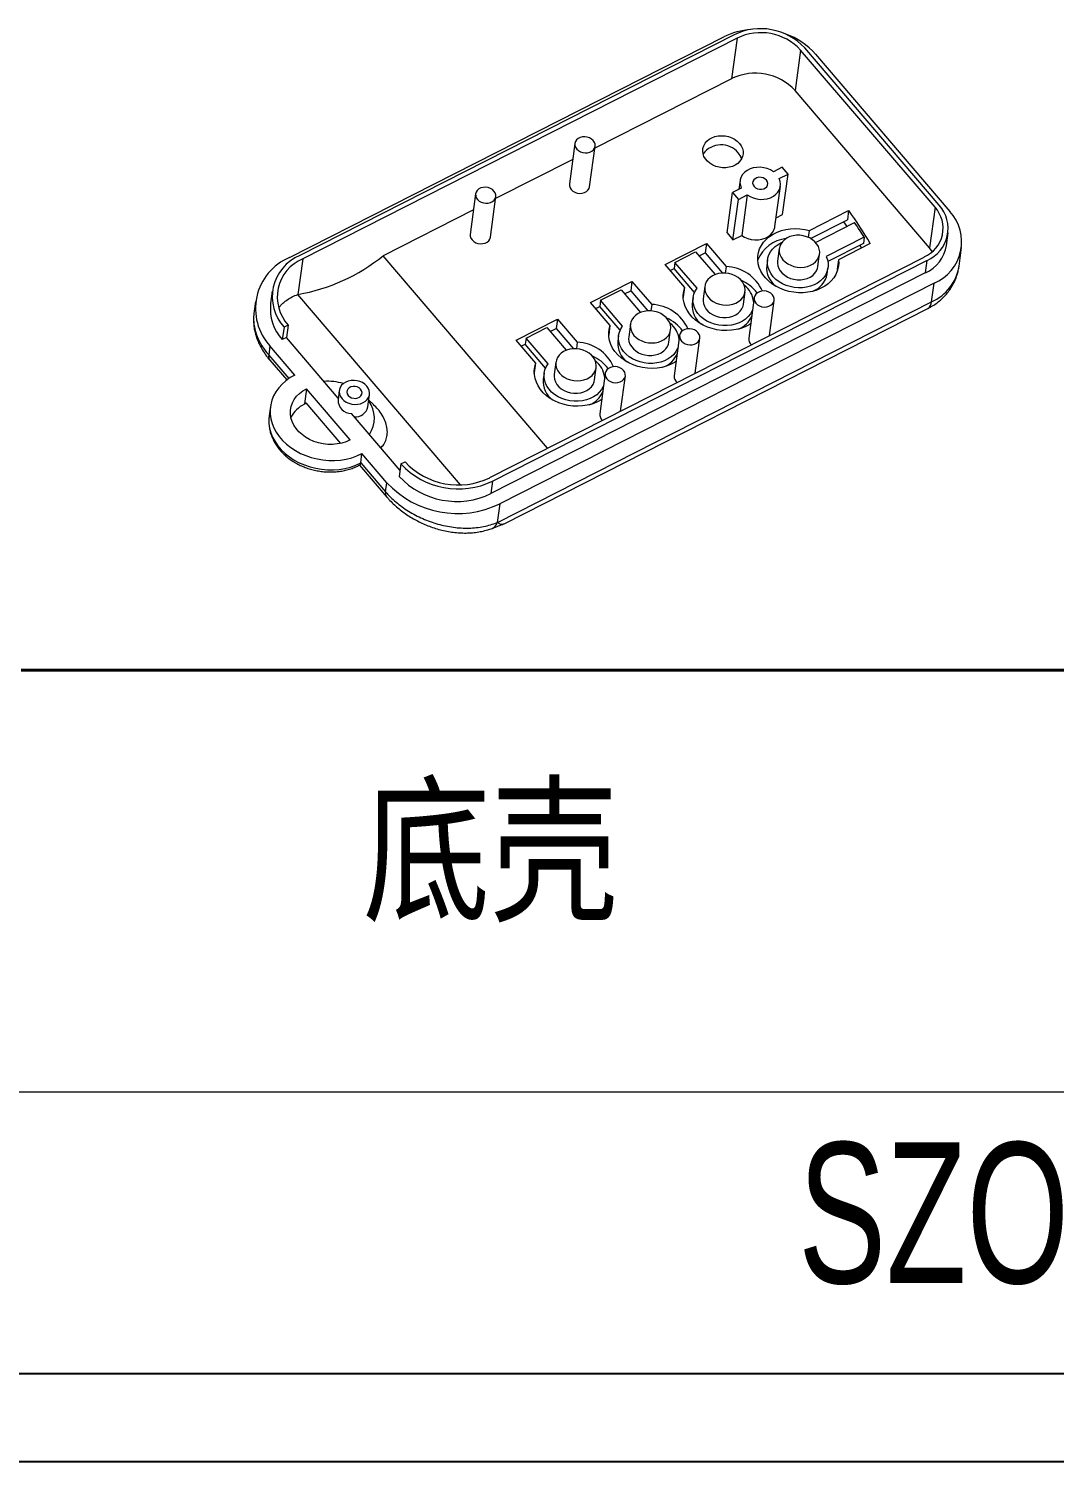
# Model space of a CAD drawing. Header units: inches. Extents: x 1494 to 2102, y 1089 to 1296.
# Drawn here: x 1643.2 to 1693.6, y 1088.5 to 1159 of the extents above; entities that cross this region are included whole.
import ezdxf

# ---------------------------------------------------------------- set-up
doc = ezdxf.new("R2010")
doc.units = ezdxf.units.IN
doc.layers.add('文字', color=81, linetype='Continuous')
doc.layers.add('粗实线', color=7, linetype='Continuous', lineweight=30)
doc.layers.add('细实线', color=3, linetype='Continuous', lineweight=9)
doc.styles.add('宋体', font='', dxfattribs={"width": 0.8, "height": 3.5})
doc.styles.add('长仿宋', font='', dxfattribs={"width": 0.7, "height": 4})
doc.styles.get('宋体').set_extended_font_data('SimSun')
doc.styles.get('长仿宋').set_extended_font_data('SimSun')

msp = doc.modelspace()

# ---------------------------------------------------------------- linework, layer by layer
at = {"color": 7, "linetype": 'Continuous', "lineweight": 15}
for p, q in [((1656, 1147.746), (1677.369, 1158.604)), ((1677.882, 1158.712), (1656.513, 1147.854)), ((1678.026, 1158.544), (1656.657, 1147.686)), ((1678.026, 1158.544), (1677.759, 1156.551)), ((1681.151, 1157.96), (1680.885, 1155.968)), ((1687.763, 1150.22), (1681.151, 1157.96)), ((1687.967, 1150.324), (1681.354, 1158.064)), ((1681.883, 1157.761), (1688.495, 1150.021)), ((1677.759, 1156.551), (1671.027, 1153.13)), ((1687.497, 1148.228), (1680.885, 1155.968)), ((1670.049, 1153.361), (1669.782, 1151.368)), ((1670.773, 1151.236), (1671.04, 1153.228)), ((1669.944, 1152.58), (1666.142, 1150.648)), ((1680.243, 1152.19), (1679.81, 1151.97)), ((1680.531, 1151.854), (1680.243, 1152.19)), ((1678.175, 1151.534), (1678.118, 1151.11)), ((1680.098, 1151.634), (1680.531, 1151.854)), ((1680.264, 1149.861), (1680.531, 1151.854)), ((1665.164, 1150.879), (1664.898, 1148.886)), ((1665.889, 1148.754), (1666.156, 1150.746)), ((1677.535, 1148.957), (1677.801, 1150.949)), ((1678.234, 1151.169), (1677.801, 1150.949)), ((1677.801, 1150.949), (1678.089, 1150.613)), ((1677.822, 1148.62), (1678.089, 1150.613)), ((1678.089, 1150.613), (1678.521, 1150.833)), ((1678.521, 1150.833), (1678.255, 1148.84)), ((1679.891, 1149.276), (1680.157, 1151.269)), ((1665.06, 1150.098), (1660.607, 1147.836)), ((1681.584, 1149.084), (1683.515, 1150.065)), ((1683.515, 1150.065), (1683.454, 1149.606)), ((1687.763, 1150.22), (1687.497, 1148.228)), ((1679.947, 1149.7), (1680.264, 1149.861)), ((1681.644, 1148.686), (1683.454, 1149.606)), ((1681.888, 1148.492), (1683.809, 1149.468)), ((1683.259, 1149.507), (1683.43, 1149.276)), ((1677.535, 1148.957), (1677.822, 1148.62)), ((1677.822, 1148.62), (1678.255, 1148.84)), ((1681.538, 1148.74), (1681.584, 1149.084)), ((1684.283, 1148.744), (1682.409, 1147.792)), ((1684.283, 1148.744), (1684.242, 1148.437)), ((1688.328, 1148.345), (1688.41, 1148.958)), ((1668.7, 1138.362), (1660.607, 1147.836)), ((1665.857, 1136.917), (1687.225, 1147.775)), ((1674.482, 1147.406), (1676.517, 1148.44)), ((1674.97, 1147.511), (1675.988, 1148.028)), ((1675.988, 1148.028), (1676.944, 1146.908)), ((1676.158, 1147.829), (1676.456, 1147.98)), ((1676.517, 1148.44), (1676.456, 1147.98)), ((1676.456, 1147.98), (1677.307, 1146.984)), ((1676.517, 1148.44), (1677.488, 1147.303)), ((1680.102, 1148.189), (1680.02, 1147.576)), ((1682.002, 1147.311), (1682.084, 1147.924)), ((1684.242, 1148.437), (1682.489, 1147.547)), ((1684.581, 1148.435), (1683.016, 1147.64)), ((1684.064, 1148.347), (1684.148, 1148.215)), ((1688.948, 1147.326), (1689.071, 1148.246)), ((1656.657, 1147.686), (1656.423, 1145.936)), ((1666.001, 1136.749), (1687.369, 1147.607)), ((1675.453, 1146.269), (1674.482, 1147.406)), ((1674.737, 1147.107), (1674.929, 1147.204)), ((1674.97, 1147.511), (1674.929, 1147.204)), ((1675.931, 1146.032), (1674.929, 1147.204)), ((1676.055, 1146.241), (1674.97, 1147.511)), ((1677.488, 1147.303), (1677.445, 1146.983)), ((1679.524, 1147.642), (1679.483, 1147.336)), ((1682.457, 1146.938), (1682.498, 1147.245)), ((1683.016, 1147.64), (1682.955, 1147.18)), ((1682.955, 1147.18), (1682.961, 1147.105)), ((1687.369, 1147.607), (1687.287, 1146.994)), ((1687.287, 1146.994), (1665.919, 1136.135)), ((1687.718, 1146.489), (1666.35, 1135.631)), ((1670.819, 1145.544), (1672.854, 1146.578)), ((1672.854, 1146.578), (1672.792, 1146.118)), ((1672.854, 1146.578), (1673.825, 1145.442)), ((1687.596, 1145.569), (1687.718, 1146.489)), ((1655.161, 1146.097), (1655.079, 1145.484)), ((1664.427, 1136.567), (1656.423, 1145.936)), ((1671.307, 1145.649), (1671.266, 1145.343)), ((1671.307, 1145.649), (1672.325, 1146.166)), ((1672.392, 1144.38), (1671.307, 1145.649)), ((1672.325, 1146.166), (1673.281, 1145.047)), ((1672.495, 1145.967), (1672.792, 1146.118)), ((1672.792, 1146.118), (1673.643, 1145.122)), ((1675.377, 1145.768), (1675.391, 1145.809)), ((1675.391, 1145.809), (1675.453, 1146.269)), ((1675.861, 1145.781), (1675.82, 1145.474)), ((1676.439, 1146.328), (1676.357, 1145.715)), ((1678.339, 1145.449), (1678.421, 1146.063)), ((1678.864, 1145.775), (1678.598, 1143.782)), ((1679.624, 1143.912), (1679.855, 1145.642)), ((1654.335, 1145.584), (1654.257, 1144.997)), ((1666.241, 1134.718), (1687.596, 1145.569)), ((1666.563, 1134.647), (1687.413, 1145.242)), ((1671.79, 1144.408), (1670.819, 1145.544)), ((1671.074, 1145.245), (1671.266, 1145.343)), ((1672.268, 1144.17), (1671.266, 1145.343)), ((1673.825, 1145.442), (1673.782, 1145.121)), ((1655.736, 1144.322), (1655.654, 1143.709)), ((1655.94, 1144.425), (1655.736, 1144.322)), ((1655.94, 1144.425), (1655.858, 1143.812)), ((1667.156, 1143.683), (1669.191, 1144.717)), ((1667.644, 1143.788), (1668.661, 1144.305)), ((1668.661, 1144.305), (1669.618, 1143.185)), ((1668.832, 1144.106), (1669.129, 1144.257)), ((1669.191, 1144.717), (1669.129, 1144.257)), ((1669.129, 1144.257), (1669.98, 1143.261)), ((1669.191, 1144.717), (1670.162, 1143.58)), ((1671.728, 1143.948), (1671.79, 1144.408)), ((1672.775, 1144.466), (1672.693, 1143.853)), ((1655.858, 1143.812), (1655.654, 1143.709)), ((1658.407, 1140.829), (1655.858, 1143.812)), ((1668.127, 1142.546), (1667.156, 1143.683)), ((1667.644, 1143.788), (1667.603, 1143.481)), ((1668.729, 1142.518), (1667.644, 1143.788)), ((1670.162, 1143.58), (1670.119, 1143.26)), ((1671.714, 1143.906), (1671.728, 1143.948)), ((1672.198, 1143.919), (1672.157, 1143.613)), ((1674.676, 1143.588), (1674.758, 1144.201)), ((1675.201, 1143.913), (1674.934, 1141.921)), ((1675.961, 1142.051), (1676.192, 1143.781)), ((1655.044, 1143.399), (1654.984, 1142.953)), ((1656.266, 1141.968), (1655.044, 1143.399)), ((1667.411, 1143.384), (1667.603, 1143.481)), ((1668.605, 1142.309), (1667.603, 1143.481)), ((1655.043, 1142.694), (1655.872, 1141.724)), ((1668.065, 1142.086), (1668.127, 1142.546)), ((1669.112, 1142.605), (1669.03, 1141.992)), ((1671.013, 1141.727), (1671.095, 1142.34)), ((1668.05, 1142.045), (1668.065, 1142.086)), ((1668.535, 1142.058), (1668.494, 1141.751)), ((1671.538, 1142.052), (1671.271, 1140.059)), ((1672.298, 1140.19), (1672.529, 1141.92)), ((1656.841, 1141.295), (1656.74, 1140.544)), ((1658.997, 1138.772), (1656.841, 1141.295)), ((1658.458, 1141.213), (1658.396, 1140.753)), ((1659.863, 1140.401), (1659.945, 1141.014)), ((1660.143, 1140.513), (1659.908, 1140.738)), ((1655.069, 1140.415), (1655.008, 1139.955)), ((1656.738, 1140.529), (1656.74, 1140.544)), ((1656.74, 1140.544), (1656.834, 1140.595)), ((1658.532, 1138.606), (1656.834, 1140.595)), ((1661.444, 1137.274), (1659.054, 1140.071)), ((1659.512, 1137.653), (1659.572, 1138.098)), ((1660.794, 1136.668), (1659.572, 1138.098)), ((1659.452, 1137.534), (1660.793, 1135.963)), ((1659.512, 1137.653), (1660.734, 1136.223)), ((1661.486, 1137.592), (1661.404, 1136.978)), ((1661.486, 1137.592), (1661.69, 1137.695)), ((1660.734, 1136.223), (1660.794, 1136.668)), ((1666.001, 1136.749), (1665.919, 1136.135)), ((1666.35, 1135.631), (1666.227, 1134.713))]:
    msp.add_line(p, q, dxfattribs=at)
at = {"color": 8, "linetype": 'Continuous', "lineweight": 15}
msp.add_line((1654.984, 1142.953), (1655.973, 1141.796), dxfattribs=at)
for p, q in [((1500.634, 1092.837), (1746.623, 1092.837)), ((1493.984, 1088.511), (1750.949, 1088.511))]:
    msp.add_line(p, q)
at = {"color": 7, "linetype": 'Continuous', "lineweight": 15, "flags": 128}
for points in [[(1670.137, 1153.088), (1670.218, 1153.013), (1670.317, 1152.955), (1670.43, 1152.917), (1670.55, 1152.9), (1670.669, 1152.907), (1670.781, 1152.936), (1670.879, 1152.985), (1670.957, 1153.053), (1671.012, 1153.135), (1671.039, 1153.226), (1671.038, 1153.321), (1671.008, 1153.415), (1670.951, 1153.501), (1670.871, 1153.576), (1670.771, 1153.634), (1670.658, 1153.672), (1670.539, 1153.689), (1670.42, 1153.683), (1670.308, 1153.654), (1670.21, 1153.604), (1670.131, 1153.536), (1670.076, 1153.454), (1670.049, 1153.363), (1670.05, 1153.268), (1670.08, 1153.174), (1670.137, 1153.088)], [(1678.144, 1153.368), (1678.229, 1153.249), (1678.289, 1153.121), (1678.321, 1152.988), (1678.324, 1152.854), (1678.299, 1152.723), (1678.246, 1152.599), (1678.167, 1152.485), (1678.063, 1152.384), (1677.939, 1152.3), (1677.796, 1152.235), (1677.641, 1152.19), (1677.476, 1152.168), (1677.308, 1152.168), (1677.14, 1152.19), (1676.977, 1152.235), (1676.825, 1152.301), (1676.687, 1152.385), (1676.567, 1152.486), (1676.47, 1152.6), (1676.397, 1152.724), (1676.351, 1152.855), (1676.333, 1152.989), (1676.344, 1153.122), (1676.383, 1153.25), (1676.45, 1153.37), (1676.541, 1153.477), (1676.656, 1153.57), (1676.79, 1153.645), (1676.939, 1153.7), (1677.1, 1153.734), (1677.267, 1153.745), (1677.436, 1153.733), (1677.602, 1153.699), (1677.76, 1153.644), (1677.906, 1153.569), (1678.035, 1153.476), (1678.144, 1153.368)], [(1679.81, 1151.97), (1679.667, 1152.057), (1679.509, 1152.124), (1679.34, 1152.169), (1679.166, 1152.19), (1678.992, 1152.187), (1678.823, 1152.159), (1678.665, 1152.108), (1678.522, 1152.036), (1678.399, 1151.944), (1678.299, 1151.835), (1678.227, 1151.713), (1678.183, 1151.581), (1678.169, 1151.444), (1678.187, 1151.305), (1678.234, 1151.169)], [(1669.782, 1151.368), (1669.784, 1151.275), (1669.814, 1151.182), (1669.871, 1151.095), (1669.951, 1151.021), (1670.051, 1150.962), (1670.164, 1150.924), (1670.283, 1150.907), (1670.402, 1150.914), (1670.514, 1150.943), (1670.612, 1150.993), (1670.691, 1151.061), (1670.746, 1151.142), (1670.773, 1151.234), (1670.773, 1151.236)], [(1678.521, 1150.833), (1678.664, 1150.746), (1678.823, 1150.679), (1678.991, 1150.634), (1679.166, 1150.613), (1679.34, 1150.617), (1679.509, 1150.644), (1679.667, 1150.695), (1679.81, 1150.767), (1679.933, 1150.86), (1680.033, 1150.968), (1680.105, 1151.091), (1680.149, 1151.222), (1680.162, 1151.36), (1680.145, 1151.498), (1680.098, 1151.634)], [(1678.861, 1151.246), (1678.934, 1151.182), (1679.026, 1151.135), (1679.129, 1151.109), (1679.235, 1151.108), (1679.336, 1151.13), (1679.423, 1151.174), (1679.489, 1151.236), (1679.529, 1151.312), (1679.539, 1151.396), (1679.52, 1151.479), (1679.471, 1151.557), (1679.398, 1151.622), (1679.306, 1151.669), (1679.203, 1151.694), (1679.097, 1151.696), (1678.996, 1151.674), (1678.909, 1151.629), (1678.843, 1151.567), (1678.803, 1151.491), (1678.792, 1151.408), (1678.812, 1151.324), (1678.861, 1151.246)], [(1665.253, 1150.606), (1665.334, 1150.531), (1665.433, 1150.473), (1665.546, 1150.435), (1665.665, 1150.418), (1665.784, 1150.425), (1665.896, 1150.454), (1665.994, 1150.503), (1666.073, 1150.571), (1666.128, 1150.653), (1666.155, 1150.744), (1666.154, 1150.839), (1666.124, 1150.933), (1666.067, 1151.019), (1665.986, 1151.094), (1665.887, 1151.152), (1665.774, 1151.191), (1665.655, 1151.207), (1665.535, 1151.201), (1665.424, 1151.172), (1665.325, 1151.122), (1665.247, 1151.054), (1665.192, 1150.972), (1665.165, 1150.881), (1665.166, 1150.786), (1665.196, 1150.692), (1665.253, 1150.606)], [(1678.255, 1148.84), (1678.398, 1148.753), (1678.556, 1148.686), (1678.725, 1148.642), (1678.899, 1148.621), (1679.074, 1148.624), (1679.242, 1148.651), (1679.401, 1148.702), (1679.544, 1148.775), (1679.667, 1148.867), (1679.766, 1148.976), (1679.839, 1149.098), (1679.883, 1149.23), (1679.891, 1149.276)], [(1683.016, 1147.64), (1683.024, 1147.453), (1683.004, 1147.269), (1682.956, 1147.089), (1682.881, 1146.916), (1682.781, 1146.752), (1682.656, 1146.601), (1682.508, 1146.463), (1682.34, 1146.341), (1682.154, 1146.237), (1681.951, 1146.151), (1681.736, 1146.086), (1681.512, 1146.042), (1681.28, 1146.02), (1681.045, 1146.019), (1680.81, 1146.041), (1680.578, 1146.084), (1680.352, 1146.149), (1680.135, 1146.234), (1679.932, 1146.337), (1679.743, 1146.459), (1679.573, 1146.596), (1679.423, 1146.747), (1679.295, 1146.91), (1679.192, 1147.083), (1679.114, 1147.263), (1679.063, 1147.447), (1679.04, 1147.634), (1679.044, 1147.82), (1679.076, 1148.003), (1679.136, 1148.18), (1679.222, 1148.349), (1679.333, 1148.508), (1679.468, 1148.654), (1679.625, 1148.785), (1679.801, 1148.9), (1679.995, 1148.996), (1680.203, 1149.073), (1680.422, 1149.129), (1680.651, 1149.164), (1680.884, 1149.177), (1681.12, 1149.167), (1681.354, 1149.136), (1681.584, 1149.084)], [(1664.898, 1148.886), (1664.899, 1148.793), (1664.929, 1148.7), (1664.986, 1148.613), (1665.067, 1148.539), (1665.167, 1148.48), (1665.279, 1148.442), (1665.399, 1148.426), (1665.518, 1148.432), (1665.63, 1148.461), (1665.728, 1148.511), (1665.807, 1148.579), (1665.861, 1148.661), (1665.889, 1148.752), (1665.889, 1148.754)], [(1682.409, 1147.792), (1682.468, 1147.634), (1682.5, 1147.473), (1682.504, 1147.312), (1682.481, 1147.153), (1682.43, 1146.999), (1682.352, 1146.853), (1682.25, 1146.719), (1682.124, 1146.598), (1681.978, 1146.493), (1681.814, 1146.405), (1681.635, 1146.337), (1681.444, 1146.29), (1681.245, 1146.264), (1681.042, 1146.26), (1680.838, 1146.278), (1680.637, 1146.317), (1680.444, 1146.378), (1680.261, 1146.459), (1680.092, 1146.557), (1679.94, 1146.673), (1679.808, 1146.803), (1679.698, 1146.944), (1679.613, 1147.095), (1679.554, 1147.253), (1679.522, 1147.414), (1679.518, 1147.575), (1679.541, 1147.735), (1679.592, 1147.888), (1679.67, 1148.034), (1679.772, 1148.168), (1679.898, 1148.289), (1680.044, 1148.394), (1680.208, 1148.482), (1680.226, 1148.49)], [(1680.279, 1147.643), (1680.388, 1147.535), (1680.517, 1147.442), (1680.663, 1147.367), (1680.821, 1147.312), (1680.987, 1147.278), (1681.156, 1147.267), (1681.323, 1147.278), (1681.483, 1147.311), (1681.633, 1147.367), (1681.767, 1147.441), (1681.881, 1147.534), (1681.973, 1147.642), (1682.039, 1147.761), (1682.078, 1147.889), (1682.089, 1148.022), (1682.072, 1148.156), (1682.026, 1148.287), (1681.953, 1148.412), (1681.855, 1148.526), (1681.736, 1148.626), (1681.598, 1148.711), (1681.445, 1148.776), (1681.283, 1148.821), (1681.115, 1148.844), (1680.946, 1148.844), (1680.781, 1148.821), (1680.626, 1148.777), (1680.484, 1148.711), (1680.359, 1148.627), (1680.256, 1148.527), (1680.176, 1148.413), (1680.123, 1148.288), (1680.098, 1148.158), (1680.102, 1148.024), (1680.134, 1147.891), (1680.193, 1147.763), (1680.279, 1147.643)], [(1687.633, 1148.048), (1687.63, 1148.052), (1687.497, 1148.228)], [(1680.02, 1147.576), (1680.014, 1147.478), (1680.032, 1147.344), (1680.078, 1147.213), (1680.151, 1147.088), (1680.249, 1146.974), (1680.368, 1146.874), (1680.506, 1146.789), (1680.658, 1146.724), (1680.821, 1146.679), (1680.989, 1146.656), (1681.158, 1146.656), (1681.322, 1146.679), (1681.478, 1146.723), (1681.62, 1146.789), (1681.745, 1146.873), (1681.848, 1146.973), (1681.927, 1147.087), (1681.98, 1147.211), (1682.002, 1147.311)], [(1676.616, 1145.781), (1676.725, 1145.674), (1676.854, 1145.581), (1676.999, 1145.506), (1677.158, 1145.45), (1677.324, 1145.417), (1677.493, 1145.405), (1677.66, 1145.416), (1677.82, 1145.45), (1677.97, 1145.505), (1678.103, 1145.58), (1678.218, 1145.673), (1678.31, 1145.78), (1678.376, 1145.9), (1678.415, 1146.028), (1678.426, 1146.161), (1678.408, 1146.295), (1678.362, 1146.426), (1678.29, 1146.55), (1678.192, 1146.664), (1678.073, 1146.765), (1677.935, 1146.849), (1677.782, 1146.915), (1677.62, 1146.959), (1677.451, 1146.982), (1677.283, 1146.982), (1677.118, 1146.96), (1676.963, 1146.915), (1676.821, 1146.85), (1676.696, 1146.766), (1676.593, 1146.665), (1676.513, 1146.551), (1676.46, 1146.427), (1676.435, 1146.296), (1676.439, 1146.162), (1676.471, 1146.029), (1676.53, 1145.901), (1676.616, 1145.781)], [(1678.692, 1144.49), (1678.614, 1144.441), (1678.418, 1144.342), (1678.207, 1144.263), (1677.984, 1144.204), (1677.752, 1144.169), (1677.515, 1144.155), (1677.275, 1144.165), (1677.037, 1144.197), (1676.803, 1144.252), (1676.578, 1144.328), (1676.364, 1144.424), (1676.165, 1144.539), (1675.983, 1144.672), (1675.821, 1144.82), (1675.681, 1144.981), (1675.566, 1145.153), (1675.477, 1145.334), (1675.415, 1145.52), (1675.381, 1145.709), (1675.377, 1145.899), (1675.401, 1146.087), (1675.453, 1146.269)], [(1678.785, 1145.184), (1678.762, 1145.127), (1678.681, 1144.98), (1678.575, 1144.844), (1678.444, 1144.723), (1678.293, 1144.618), (1678.123, 1144.532), (1677.939, 1144.466), (1677.743, 1144.421), (1677.539, 1144.399), (1677.332, 1144.4), (1677.124, 1144.424), (1676.922, 1144.47), (1676.727, 1144.537), (1676.545, 1144.625), (1676.378, 1144.731), (1676.229, 1144.854), (1676.103, 1144.99), (1676, 1145.139), (1675.923, 1145.295), (1675.874, 1145.457), (1675.853, 1145.622), (1675.862, 1145.786), (1675.898, 1145.946), (1675.963, 1146.098), (1676.055, 1146.241), (1676.055, 1146.241)], [(1676.357, 1145.715), (1676.351, 1145.616), (1676.369, 1145.482), (1676.415, 1145.351), (1676.488, 1145.227), (1676.585, 1145.113), (1676.705, 1145.012), (1676.843, 1144.928), (1676.995, 1144.862), (1677.158, 1144.818), (1677.326, 1144.795), (1677.495, 1144.795), (1677.659, 1144.817), (1677.815, 1144.862), (1677.957, 1144.927), (1678.081, 1145.011), (1678.185, 1145.112), (1678.264, 1145.226), (1678.317, 1145.35), (1678.339, 1145.449)], [(1678.953, 1145.502), (1679.033, 1145.427), (1679.133, 1145.369), (1679.246, 1145.331), (1679.365, 1145.314), (1679.484, 1145.321), (1679.596, 1145.35), (1679.694, 1145.4), (1679.773, 1145.467), (1679.827, 1145.549), (1679.855, 1145.64), (1679.854, 1145.735), (1679.824, 1145.829), (1679.767, 1145.916), (1679.686, 1145.99), (1679.586, 1146.048), (1679.474, 1146.087), (1679.354, 1146.103), (1679.235, 1146.097), (1679.123, 1146.068), (1679.025, 1146.018), (1678.947, 1145.95), (1678.892, 1145.868), (1678.864, 1145.777), (1678.866, 1145.682), (1678.896, 1145.588), (1678.953, 1145.502)], [(1672.952, 1143.92), (1673.061, 1143.812), (1673.191, 1143.719), (1673.336, 1143.644), (1673.494, 1143.589), (1673.66, 1143.555), (1673.829, 1143.544), (1673.997, 1143.555), (1674.157, 1143.589), (1674.306, 1143.644), (1674.44, 1143.719), (1674.555, 1143.811), (1674.646, 1143.919), (1674.713, 1144.038), (1674.752, 1144.167), (1674.763, 1144.299), (1674.745, 1144.433), (1674.699, 1144.564), (1674.626, 1144.689), (1674.529, 1144.803), (1674.409, 1144.904), (1674.271, 1144.988), (1674.119, 1145.053), (1673.956, 1145.098), (1673.788, 1145.121), (1673.62, 1145.121), (1673.455, 1145.098), (1673.3, 1145.054), (1673.158, 1144.989), (1673.033, 1144.904), (1672.929, 1144.804), (1672.85, 1144.69), (1672.797, 1144.566), (1672.772, 1144.435), (1672.775, 1144.301), (1672.807, 1144.168), (1672.867, 1144.04), (1672.952, 1143.92)], [(1675.029, 1142.628), (1674.951, 1142.58), (1674.755, 1142.48), (1674.544, 1142.401), (1674.321, 1142.343), (1674.089, 1142.307), (1673.852, 1142.294), (1673.612, 1142.303), (1673.374, 1142.336), (1673.14, 1142.39), (1672.915, 1142.466), (1672.701, 1142.563), (1672.501, 1142.678), (1672.319, 1142.81), (1672.157, 1142.958), (1672.018, 1143.12), (1671.903, 1143.292), (1671.814, 1143.472), (1671.752, 1143.659), (1671.718, 1143.848), (1671.713, 1144.038), (1671.737, 1144.225), (1671.79, 1144.408)], [(1675.122, 1143.323), (1675.099, 1143.266), (1675.018, 1143.118), (1674.911, 1142.983), (1674.781, 1142.861), (1674.63, 1142.757), (1674.46, 1142.67), (1674.275, 1142.604), (1674.079, 1142.56), (1673.876, 1142.538), (1673.668, 1142.539), (1673.461, 1142.563), (1673.259, 1142.609), (1673.064, 1142.676), (1672.881, 1142.764), (1672.714, 1142.87), (1672.566, 1142.992), (1672.439, 1143.129), (1672.337, 1143.277), (1672.26, 1143.434), (1672.211, 1143.596), (1672.19, 1143.76), (1672.198, 1143.924), (1672.235, 1144.084), (1672.3, 1144.237), (1672.392, 1144.38), (1672.392, 1144.38)], [(1675.289, 1143.64), (1675.37, 1143.566), (1675.47, 1143.508), (1675.582, 1143.469), (1675.702, 1143.453), (1675.821, 1143.459), (1675.933, 1143.488), (1676.031, 1143.538), (1676.11, 1143.606), (1676.164, 1143.688), (1676.192, 1143.779), (1676.19, 1143.874), (1676.16, 1143.968), (1676.103, 1144.054), (1676.023, 1144.129), (1675.923, 1144.187), (1675.81, 1144.225), (1675.691, 1144.242), (1675.572, 1144.235), (1675.46, 1144.206), (1675.362, 1144.156), (1675.283, 1144.089), (1675.229, 1144.007), (1675.201, 1143.916), (1675.202, 1143.82), (1675.232, 1143.727), (1675.289, 1143.64)], [(1672.693, 1143.853), (1672.688, 1143.755), (1672.706, 1143.621), (1672.752, 1143.49), (1672.825, 1143.365), (1672.922, 1143.251), (1673.042, 1143.151), (1673.18, 1143.066), (1673.332, 1143.001), (1673.495, 1142.956), (1673.663, 1142.933), (1673.831, 1142.933), (1673.996, 1142.956), (1674.151, 1143), (1674.294, 1143.066), (1674.418, 1143.15), (1674.522, 1143.25), (1674.601, 1143.364), (1674.654, 1143.489), (1674.676, 1143.588)], [(1669.289, 1142.059), (1669.398, 1141.951), (1669.527, 1141.858), (1669.673, 1141.783), (1669.831, 1141.728), (1669.997, 1141.694), (1670.166, 1141.682), (1670.333, 1141.693), (1670.494, 1141.727), (1670.643, 1141.782), (1670.777, 1141.857), (1670.891, 1141.95), (1670.983, 1142.057), (1671.05, 1142.177), (1671.089, 1142.305), (1671.1, 1142.438), (1671.082, 1142.572), (1671.036, 1142.703), (1670.963, 1142.827), (1670.866, 1142.941), (1670.746, 1143.042), (1670.608, 1143.126), (1670.456, 1143.192), (1670.293, 1143.237), (1670.125, 1143.259), (1669.956, 1143.259), (1669.792, 1143.237), (1669.636, 1143.192), (1669.494, 1143.127), (1669.37, 1143.043), (1669.266, 1142.942), (1669.187, 1142.828), (1669.134, 1142.704), (1669.109, 1142.573), (1669.112, 1142.439), (1669.144, 1142.306), (1669.204, 1142.178), (1669.289, 1142.059)], [(1671.366, 1140.767), (1671.288, 1140.718), (1671.092, 1140.619), (1670.881, 1140.54), (1670.658, 1140.482), (1670.426, 1140.446), (1670.188, 1140.432), (1669.949, 1140.442), (1669.71, 1140.474), (1669.477, 1140.529), (1669.251, 1140.605), (1669.038, 1140.701), (1668.838, 1140.816), (1668.656, 1140.949), (1668.494, 1141.097), (1668.355, 1141.258), (1668.239, 1141.43), (1668.15, 1141.611), (1668.089, 1141.797), (1668.055, 1141.987), (1668.05, 1142.176), (1668.074, 1142.364), (1668.127, 1142.546)], [(1671.459, 1141.461), (1671.436, 1141.404), (1671.355, 1141.257), (1671.248, 1141.121), (1671.118, 1141), (1670.967, 1140.895), (1670.797, 1140.809), (1670.612, 1140.743), (1670.416, 1140.699), (1670.213, 1140.677), (1670.005, 1140.677), (1669.798, 1140.701), (1669.595, 1140.747), (1669.401, 1140.815), (1669.218, 1140.902), (1669.051, 1141.008), (1668.903, 1141.131), (1668.776, 1141.268), (1668.674, 1141.416), (1668.597, 1141.572), (1668.548, 1141.734), (1668.527, 1141.899), (1668.535, 1142.063), (1668.572, 1142.223), (1668.637, 1142.375), (1668.729, 1142.518), (1668.729, 1142.518)], [(1671.626, 1141.779), (1671.707, 1141.704), (1671.806, 1141.646), (1671.919, 1141.608), (1672.039, 1141.591), (1672.158, 1141.598), (1672.27, 1141.627), (1672.368, 1141.677), (1672.446, 1141.744), (1672.501, 1141.826), (1672.529, 1141.917), (1672.527, 1142.013), (1672.497, 1142.106), (1672.44, 1142.193), (1672.36, 1142.267), (1672.26, 1142.325), (1672.147, 1142.364), (1672.028, 1142.38), (1671.909, 1142.374), (1671.797, 1142.345), (1671.699, 1142.295), (1671.62, 1142.227), (1671.565, 1142.145), (1671.538, 1142.054), (1671.539, 1141.959), (1671.569, 1141.866), (1671.626, 1141.779)], [(1656.266, 1141.968), (1656.037, 1141.838), (1655.828, 1141.689), (1655.641, 1141.524), (1655.477, 1141.343), (1655.338, 1141.148), (1655.225, 1140.942), (1655.14, 1140.727), (1655.084, 1140.505), (1655.056, 1140.277), (1655.058, 1140.048), (1655.09, 1139.818), (1655.15, 1139.59), (1655.239, 1139.367), (1655.355, 1139.151), (1655.498, 1138.944), (1655.665, 1138.748), (1655.856, 1138.565), (1656.067, 1138.397), (1656.298, 1138.246), (1656.546, 1138.114), (1656.807, 1138.001), (1657.08, 1137.909), (1657.361, 1137.838), (1657.649, 1137.791), (1657.939, 1137.766), (1658.228, 1137.764), (1658.515, 1137.786), (1658.795, 1137.831), (1659.067, 1137.899), (1659.327, 1137.988), (1659.572, 1138.098)], [(1658.591, 1140.804), (1658.687, 1140.711), (1658.802, 1140.634), (1658.933, 1140.575), (1659.075, 1140.537), (1659.221, 1140.522), (1659.366, 1140.529), (1659.505, 1140.558), (1659.633, 1140.609), (1659.743, 1140.679), (1659.833, 1140.766), (1659.899, 1140.866), (1659.938, 1140.976), (1659.949, 1141.091), (1659.93, 1141.207), (1659.884, 1141.32), (1659.812, 1141.424), (1659.716, 1141.517), (1659.6, 1141.594), (1659.469, 1141.652), (1659.328, 1141.69), (1659.182, 1141.706), (1659.037, 1141.699), (1658.897, 1141.669), (1658.77, 1141.619), (1658.659, 1141.548), (1658.569, 1141.461), (1658.504, 1141.361), (1658.465, 1141.251), (1658.454, 1141.136), (1658.472, 1141.02), (1658.518, 1140.908), (1658.591, 1140.804)], [(1669.03, 1141.992), (1669.025, 1141.893), (1669.043, 1141.759), (1669.089, 1141.628), (1669.161, 1141.504), (1669.259, 1141.39), (1669.378, 1141.289), (1669.516, 1141.205), (1669.669, 1141.139), (1669.832, 1141.095), (1670, 1141.072), (1670.168, 1141.072), (1670.333, 1141.094), (1670.488, 1141.139), (1670.63, 1141.204), (1670.755, 1141.288), (1670.858, 1141.389), (1670.938, 1141.503), (1670.991, 1141.627), (1671.013, 1141.727)], [(1658.997, 1138.772), (1658.797, 1138.684), (1658.583, 1138.618), (1658.359, 1138.575), (1658.128, 1138.554), (1657.894, 1138.557), (1657.66, 1138.583), (1657.43, 1138.631), (1657.208, 1138.702), (1656.997, 1138.794), (1656.8, 1138.906), (1656.622, 1139.035), (1656.463, 1139.18), (1656.328, 1139.339), (1656.217, 1139.508), (1656.134, 1139.686), (1656.079, 1139.869), (1656.052, 1140.055), (1656.056, 1140.24), (1656.088, 1140.422), (1656.149, 1140.599), (1656.239, 1140.766), (1656.355, 1140.921), (1656.495, 1141.063), (1656.658, 1141.188), (1656.841, 1141.295)], [(1658.896, 1140.959), (1658.969, 1140.894), (1659.061, 1140.847), (1659.164, 1140.821), (1659.271, 1140.82), (1659.371, 1140.842), (1659.458, 1140.886), (1659.524, 1140.949), (1659.564, 1141.025), (1659.575, 1141.108), (1659.555, 1141.192), (1659.507, 1141.269), (1659.433, 1141.334), (1659.342, 1141.381), (1659.238, 1141.406), (1659.132, 1141.408), (1659.031, 1141.386), (1658.944, 1141.342), (1658.878, 1141.279), (1658.838, 1141.203), (1658.828, 1141.12), (1658.848, 1141.036), (1658.896, 1140.959)], [(1666.227, 1134.713), (1666.229, 1134.714), (1666.231, 1134.714), (1666.232, 1134.715), (1666.234, 1134.716), (1666.236, 1134.716), (1666.238, 1134.717), (1666.239, 1134.718), (1666.241, 1134.718)]]:
    msp.add_lwpolyline(points, dxfattribs=at)
at = {"color": 8, "linetype": 'Continuous', "lineweight": 15, "flags": 128}
msp.add_lwpolyline([(1655.008, 1139.955), (1654.995, 1139.818), (1654.997, 1139.588), (1655.028, 1139.358), (1655.088, 1139.131), (1655.177, 1138.907), (1655.294, 1138.691), (1655.436, 1138.484), (1655.604, 1138.288), (1655.794, 1138.105), (1656.006, 1137.937), (1656.237, 1137.786), (1656.484, 1137.654), (1656.746, 1137.541), (1657.019, 1137.449), (1657.3, 1137.378), (1657.587, 1137.331), (1657.877, 1137.306), (1658.167, 1137.305), (1658.454, 1137.326), (1658.734, 1137.371), (1659.006, 1137.439), (1659.265, 1137.528), (1659.511, 1137.639)], dxfattribs=at)
at = {"color": 7, "linetype": 'Continuous', "lineweight": 15}
for centre, radius, start, end in [((1678.972, 1155.382), 3.599, 94.24244, 116.4549), ((1679.181, 1156.047), 2.965, 42.85316, 115.99101), ((1679.195, 1156.146), 2.668, 42.85316, 115.99101), ((1679.286, 1155.47), 3.463, 41.42076, 70.86006), ((1678.928, 1154.153), 2.668, 42.85316, 115.99101), ((1677.24, 1152.188), 1.108, 40.53372, 143.24691), ((1677.516, 1152.412), 0.753, 14.34073, 41.27695), ((1668.349, 1138.99), 18.78, 30.1949, 36.13955), ((1686.626, 1149.189), 1.535, 292.98363, 42.20381), ((1686.703, 1149.178), 1.706, 292.98363, 42.20381), ((1686.862, 1148.529), 2.212, 292.78461, 42.40284), ((1668.33, 1138.832), 18.781, 31.85393, 34.495), ((1680.625, 1146.981), 1.712, 96.3166, 157.77067), ((1657.37, 1145.814), 2.212, 112.78461, 222.40284), ((1654.901, 1154.847), 9.04, 279.69223, 309.13695), ((1686.538, 1148.647), 1.815, 294.37442, 350.43362), ((1657.063, 1145.233), 2.728, 112.93734, 222.25011), ((1657.448, 1145.803), 2.042, 112.78461, 222.40284), ((1677.409, 1145.259), 2.046, 24.322, 87.79718), ((1680.597, 1147.237), 1.118, 174.934, 233.82821), ((1677.411, 1144.791), 2.01, 37.25645, 66.02718), ((1677.69, 1145.457), 1.157, 6.53025, 53.38425), ((1681.352, 1147.139), 1.123, 291.07354, 349.6982), ((1657.326, 1145.232), 2.262, 173.60171, 222.33467), ((1673.746, 1143.397), 2.046, 24.322, 87.79718), ((1676.923, 1145.37), 1.108, 174.62283, 234.13938), ((1673.748, 1142.929), 2.01, 37.25645, 66.02718), ((1674.026, 1143.595), 1.157, 6.53025, 53.38425), ((1677.664, 1145.312), 1.165, 291.60202, 338.06926), ((1670.083, 1141.536), 2.046, 24.322, 87.79718), ((1673.26, 1143.509), 1.108, 174.62283, 234.13938), ((1678.966, 1143.749), 0.37, 174.83526, 231.26918), ((1670.084, 1141.068), 2.01, 37.25645, 66.02718), ((1674, 1143.451), 1.165, 291.60202, 338.06926), ((1670.363, 1141.734), 1.157, 6.53025, 53.38425), ((1657.871, 1138.902), 2.759, 73.44439, 93.5485), ((1669.596, 1141.648), 1.108, 174.62283, 234.13938), ((1675.303, 1141.888), 0.37, 174.83526, 231.26918), ((1659.072, 1140.746), 0.676, 179.41571, 268.47356), ((1670.337, 1141.59), 1.165, 291.60202, 338.06926), ((1657.38, 1139.198), 1.478, 115.73813, 152.06271), ((1659.244, 1140.541), 0.635, 265.40302, 347.27846), ((1658.752, 1139.841), 1.43, 325.91129, 36.46497), ((1671.64, 1140.026), 0.37, 174.83526, 231.26918), ((1664.314, 1140.225), 3.864, 222.95893, 295.88523), ((1664.3, 1140.125), 3.566, 222.95893, 295.88523), ((1664.272, 1139.898), 4.746, 222.87786, 295.96631), ((1664.232, 1139.611), 3.864, 222.95893, 295.88523)]:
    msp.add_arc(centre, radius, start, end, dxfattribs=at)
at = {"color": 8, "linetype": 'Continuous', "lineweight": 15}
for centre, radius, start, end in [((1686.626, 1147.715), 2.355, 294.31714, 350.49091), ((1687.196, 1145.577), 0.399, 302.79912, 358.84664), ((1655.289, 1142.886), 0.312, 167.59612, 218.06255), ((1661.039, 1136.156), 0.312, 167.57823, 218.30501), ((1665.804, 1134.824), 0.437, 293.05859, 345.3517)]:
    msp.add_arc(centre, radius, start, end, dxfattribs=at)
at = {"color": 7, "linetype": 'Continuous', "lineweight": 15}
for points, knots in [([(1687.413, 1145.242), (1687.469, 1145.271), (1687.607, 1145.345), (1687.817, 1145.482), (1688.035, 1145.654), (1688.233, 1145.843), (1688.41, 1146.048), (1688.565, 1146.267), (1688.695, 1146.497), (1688.802, 1146.736), (1688.881, 1146.982), (1688.929, 1147.181), (1688.942, 1147.297), (1688.946, 1147.329)], [0, 0, 0, 0, 0.0695101, 0.1722382, 0.2745817, 0.376046, 0.4765179, 0.5759492, 0.6743539, 0.7718014, 0.868406, 0.9643163, 1, 1, 1, 1]), ([(1655.478, 1145.273), (1655.495, 1145.296), (1655.544, 1145.365), (1655.649, 1145.474), (1655.768, 1145.577), (1655.924, 1145.691), (1656.124, 1145.814), (1656.323, 1145.895), (1656.423, 1145.936)], [0, 0, 0, 0, 0.078994, 0.245938, 0.414856, 0.499819, 0.748667, 1, 1, 1, 1]), ([(1654.256, 1144.968), (1654.253, 1144.947), (1654.237, 1144.846), (1654.233, 1144.662), (1654.245, 1144.416), (1654.284, 1144.169), (1654.346, 1143.922), (1654.432, 1143.677), (1654.542, 1143.434), (1654.675, 1143.195), (1654.831, 1142.96), (1654.956, 1142.793), (1655.034, 1142.707), (1655.045, 1142.694)], [0, 0, 0, 0, 0.026692, 0.128158, 0.230199, 0.333228, 0.437599, 0.543576, 0.650612, 0.758925, 0.869008, 0.98029, 1, 1, 1, 1]), ([(1660.495, 1138.384), (1660.547, 1138.438), (1660.666, 1138.562), (1660.775, 1138.802), (1660.829, 1139.086), (1660.812, 1139.384), (1660.726, 1139.69), (1660.575, 1139.995), (1660.381, 1140.273), (1660.214, 1140.437), (1660.14, 1140.51)], [0, 0, 0, 0, 0.104338, 0.241642, 0.373218, 0.504794, 0.634646, 0.764504, 0.895188, 1, 1, 1, 1]), ([(1655.012, 1139.965), (1655.005, 1139.918), (1654.988, 1139.797), (1654.989, 1139.601), (1655.011, 1139.378), (1655.059, 1139.158), (1655.131, 1138.941), (1655.226, 1138.73), (1655.345, 1138.525), (1655.486, 1138.33), (1655.648, 1138.146), (1655.83, 1137.974), (1656.03, 1137.816), (1656.246, 1137.673), (1656.477, 1137.548), (1656.719, 1137.44), (1656.972, 1137.35), (1657.233, 1137.281), (1657.5, 1137.231), (1657.77, 1137.202), (1658.04, 1137.194), (1658.31, 1137.207), (1658.575, 1137.241), (1658.835, 1137.296), (1659.086, 1137.372), (1659.302, 1137.455), (1659.427, 1137.521), (1659.478, 1137.547)], [0, 0, 0, 0, 0.02546, 0.065174, 0.104883, 0.14468, 0.184643, 0.22483, 0.265275, 0.305984, 0.346941, 0.388114, 0.42946, 0.470938, 0.512509, 0.554144, 0.59582, 0.637526, 0.679254, 0.721005, 0.76278, 0.804582, 0.846411, 0.888262, 0.930123, 0.971974, 1, 1, 1, 1]), ([(1659.478, 1137.546), (1659.481, 1137.547), (1659.489, 1137.55), (1659.498, 1137.57), (1659.506, 1137.601), (1659.509, 1137.626), (1659.511, 1137.639)], [0, 0, 0, 0, 0.170861, 0.509585, 0.752292, 1, 1, 1, 1]), ([(1660.734, 1136.223), (1660.887, 1136.044), (1661.059, 1135.874), (1661.342, 1135.635), (1661.441, 1135.557), (1661.648, 1135.408), (1661.756, 1135.335), (1662.086, 1135.131), (1662.317, 1135.01), (1662.679, 1134.85), (1662.803, 1134.801), (1663.052, 1134.711), (1663.177, 1134.671), (1663.555, 1134.564), (1663.811, 1134.511), (1664.327, 1134.443), (1664.58, 1134.429), (1664.952, 1134.438), (1665.076, 1134.446), (1665.319, 1134.472), (1665.44, 1134.491), (1665.792, 1134.561), (1666.016, 1134.627), (1666.227, 1134.713)], [0, 0, 0, 0, 0.125, 0.125, 0.1875, 0.1875, 0.25, 0.25, 0.375, 0.375, 0.4375, 0.4375, 0.5, 0.5, 0.625, 0.625, 0.75, 0.75, 0.8125, 0.8125, 0.875, 0.875, 1, 1, 1, 1]), ([(1660.796, 1135.964), (1660.83, 1135.924), (1660.927, 1135.809), (1661.107, 1135.629), (1661.334, 1135.426), (1661.576, 1135.235), (1661.831, 1135.058), (1662.099, 1134.895), (1662.377, 1134.746), (1662.667, 1134.611), (1662.966, 1134.493), (1663.273, 1134.393), (1663.586, 1134.311), (1663.902, 1134.25), (1664.218, 1134.21), (1664.535, 1134.191), (1664.85, 1134.195), (1665.162, 1134.221), (1665.466, 1134.272), (1665.738, 1134.338), (1665.903, 1134.398), (1665.975, 1134.423)], [0, 0, 0, 0, 0.028728, 0.082183, 0.135712, 0.189233, 0.242633, 0.295717, 0.349248, 0.403226, 0.457671, 0.512572, 0.567915, 0.623587, 0.678592, 0.734234, 0.790322, 0.84656, 0.902567, 0.957737, 1, 1, 1, 1]), ([(1665.976, 1134.422), (1666.082, 1134.461), (1666.269, 1134.53), (1666.457, 1134.605), (1666.538, 1134.637)], [0, 0, 0, 0, 0.571246, 1, 1, 1, 1]), ([(1666.241, 1134.718), (1666.243, 1134.717), (1666.257, 1134.706), (1666.283, 1134.689), (1666.33, 1134.659), (1666.388, 1134.631), (1666.455, 1134.618), (1666.512, 1134.623), (1666.548, 1134.641), (1666.562, 1134.649)], [0, 0, 0, 0, 0.016679, 0.10932, 0.202144, 0.415959, 0.632102, 0.851087, 1, 1, 1, 1])]:
    msp.add_open_spline(points, degree=3, knots=knots, dxfattribs=at)
at = {"color": 8, "linetype": 'Continuous', "lineweight": 15}
msp.add_open_spline([(1654.258, 1144.996), (1654.251, 1144.929), (1654.227, 1144.715), (1654.262, 1144.338), (1654.398, 1143.871), (1654.597, 1143.482), (1654.801, 1143.178), (1654.923, 1143.028), (1654.984, 1142.953)], degree=3, knots=[0, 0, 0, 0, 0.102259, 0.323049, 0.549739, 0.771627, 0.885403, 1, 1, 1, 1], dxfattribs=at)
at = {"color": 7, "linetype": 'Continuous', "lineweight": 15}
msp.add_open_spline([(1659.511, 1137.639), (1659.511, 1137.643), (1659.512, 1137.648), (1659.512, 1137.653)], degree=3, dxfattribs=at)
at = {"layer": '粗实线', "color": 7, "lineweight": 40}
msp.add_line((1746.623, 1127.445), (1642.799, 1127.445), dxfattribs=at)
at = {"layer": '细实线', "color": 7}
msp.add_line((1746.623, 1106.681), (1590.887, 1106.681), dxfattribs=at)

# ---------------------------------------------------------------- texts
at = {"layer": '文字', "color": 0, "insert": (1659.601, 1121.47), "char_height": 5.768, "width": 73.74203, "attachment_point": 1, "style": '宋体'}
msp.add_mtext('底壳', dxfattribs=at)
at = {"layer": '粗实线', "insert": (1681.037, 1104.202), "char_height": 6.92162, "width": 77.61914, "attachment_point": 1, "style": '长仿宋'}
msp.add_mtext('{\\fSTXinwei|b0|i0|c134|p2;SZOMK}', dxfattribs=at)

doc.saveas('drawing.dxf')
